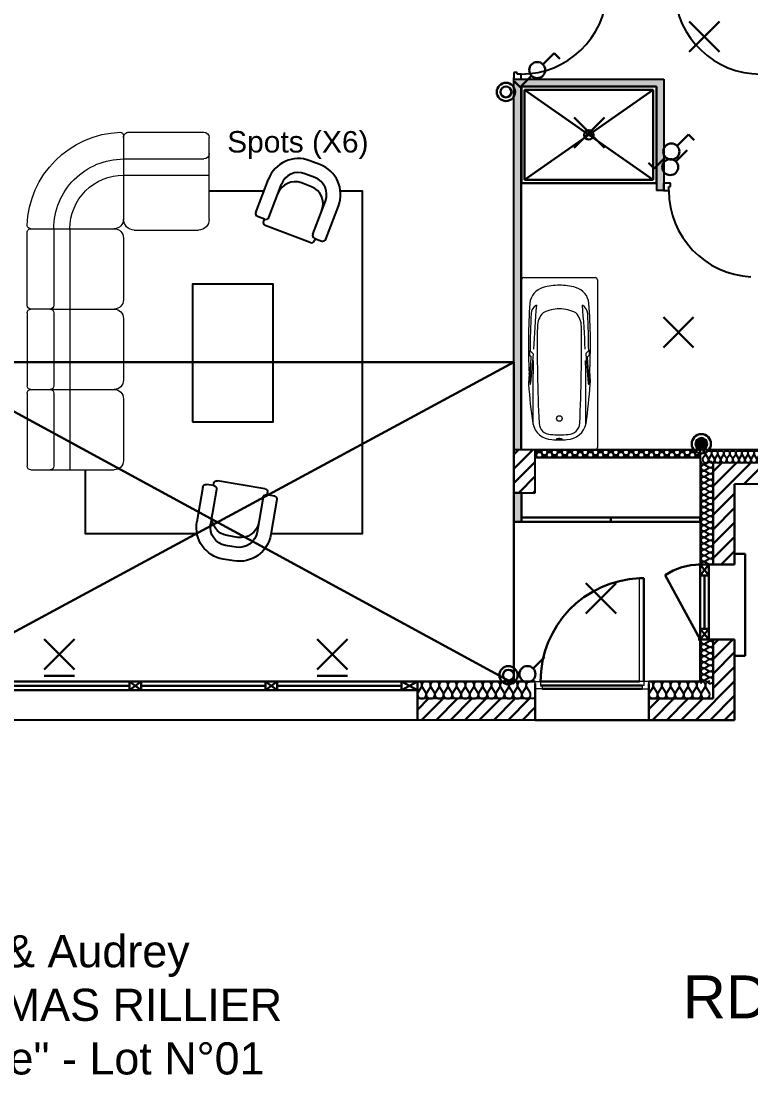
# Model space of a CAD drawing. Header units: millimetres. Extents: x -19 to 11976, y -331 to 3955.
# Drawn here: x 475 to 1156, y -331 to 652 of the extents above; entities that cross this region are included whole.
import ezdxf

# ---------------------------------------------------------------- set-up
doc = ezdxf.new("R2010")
doc.units = ezdxf.units.MM
for name, color, linetype in [('Cloisons', 8, 'Continuous'), ('ElecRouge', 1, 'Continuous'), ('Isolation', 9, 'Continuous'), ('MenuisInt', 9, 'Continuous'), ('Mobilier', 9, 'Continuous')]:
    doc.layers.add(name, color=color, linetype=linetype)
for name, color, linetype, lineweight in [('ElecBleu', 5, 'Continuous', 15), ('ElecCyan', 4, 'Continuous', 15), ('ElecRose', 6, 'Continuous', 15), ('MenuisExt', 9, 'Continuous', 18), ('Mobilier2', 9, 'Continuous', 5), ('P-SANITAIRE', 9, 'Continuous', 18), ('VideSurSejour', 9, 'Continuous', 5)]:
    doc.layers.add(name, color=color, linetype=linetype, lineweight=lineweight)
doc.styles.get("Standard").update_dxf_attribs({"font": 'Arial.ttf'})

# ---------------------------------------------------------------- blocks, each defined once
blk = doc.blocks.new('angolare1')
at = {"layer": 'Mobilier2'}
for p, q in [((1.2125, 0.8), (1.975, 0.8)), ((1.625, 0), (1.625, 0.8)), ((1.1125, 0.1), (1.1125, 0.7)), ((1.775, 0), (1.775, 0.75)), ((2.025, 0.05), (2.025, 0.75)), ((-0.4625, 0), (-1.0375, 0)), ((0.2875, 0), (-0.2875, 0)), ((1.0375, 0), (0.4625, 0)), ((1.99, 0), (1.2125, 0)), ((1.74, 0), (1.2125, 0)), ((-1.125, -0.685), (-1.125, -0.0875)), ((-0.375, -0.685), (-0.375, -0.0875)), ((0.375, -0.685), (0.375, -0.0875)), ((1.125, -0.865), (1.125, -0.0875)), ((-1.125, -0.865), (-1.125, -0.685)), ((-0.41, -0.65), (-1.09, -0.65)), ((-0.375, -0.865), (-0.375, -0.685)), ((0.34, -0.65), (-0.34, -0.65)), ((0.375, -0.685), (0.375, -0.865)), ((1.125, -0.65), (0.41, -0.65)), ((-0.41, -0.9), (-1.09, -0.9)), ((0.34, -0.9), (-0.34, -0.9)), ((0.41, -0.9), (1.09, -0.9))]:
    blk.add_line(p, q, dxfattribs=at)
blk.add_lwpolyline([(1.125, -0.5), (-1.125, -0.5)], dxfattribs=at)
for centre, radius, start, end in [((1.2125, 0.7), 0.1, 90, 180), ((1.825, 0.75), 0.05, 90, 180), ((1.975, 0.75), 0.05, 0, 90), ((1.2125, 0.1), 0.1, 180, 270), ((-1.0375, -0.0875), 0.0875, 90, 180), ((-0.4625, -0.0875), 0.0875, 0, 90), ((-0.2875, -0.0875), 0.0875, 90, 180), ((0.2875, -0.0875), 0.0875, 0, 90), ((0.4625, -0.0875), 0.0875, 90, 180), ((1.0375, -0.0875), 0.0875, 0, 90), ((1.125, 0), 0.5, 270, 0), ((1.2125, -0.0875), 0.0875, 90, 180), ((1.125, 0), 0.65, 270, 0), ((1.975, 0.05), 0.05, 270, 0), ((1.99, -0.035), 0.035, 0, 90), ((1.125, 0), 0.9, 271.86248, 358.13752), ((-1.09, -0.685), 0.035, 90, 180), ((-0.41, -0.685), 0.035, 0, 90), ((-0.34, -0.685), 0.035, 90, 180), ((0.34, -0.685), 0.035, 0, 90), ((0.41, -0.685), 0.035, 90, 180), ((-1.09, -0.865), 0.035, 180, 270), ((-0.41, -0.865), 0.035, 270, 0), ((-0.34, -0.865), 0.035, 180, 270), ((0.34, -0.865), 0.035, 270, 0), ((0.41, -0.865), 0.035, 180, 270), ((1.09, -0.865), 0.035, 270, 0), ((1.16, -0.865), 0.035, 180, 260.54521)]:
    blk.add_arc(centre, radius, start, end, dxfattribs=at)
blk = doc.blocks.new('ORR14C187')
for p, q in [((0.05, 0.712), (-0.05, 0.712)), ((0.05, 0.582), (-0.05, 0.582)), ((-0.35, 0.0812), (-0.35, 0.412)), ((-0.22, 0.0812), (-0.22, 0.412)), ((0.05, 0.49), (-0.05, 0.49)), ((0.22, 0.0812), (0.22, 0.412)), ((0.35, 0.0812), (0.35, 0.412)), ((-0.25, 0.0512), (-0.32, 0.0512)), ((-0.255, 0.0512), (-0.255, 0.03)), ((-0.255, 0.0512), (-0.255, 0.0512)), ((-0.255, 0.0512), (-0.255, 0.0512)), ((-0.255, 0.0512), (-0.255, 0.0512)), ((-0.255, 0.0512), (-0.255, 0.0511)), ((-0.255, 0.0512), (-0.255, 0.0512)), ((-0.255, 0.0512), (-0.255, 0.0511)), ((-0.255, 0.0512), (-0.255, 0.0511)), ((-0.255, 0.0512), (-0.255, 0.0511)), ((-0.255, 0.0512), (-0.255, 0.0511)), ((-0.255, 0.0512), (-0.255, 0.0511)), ((-0.255, 0.0512), (-0.255, 0.0511)), ((-0.255, 0.0512), (-0.255, 0.0512)), ((-0.255, 0.0512), (-0.255, 0.0512)), ((-0.255, 0.0512), (-0.255, 0.0512)), ((-0.255, 0.0512), (-0.255, 0.0512)), ((-0.255, 0.0512), (-0.255, 0.0511)), ((-0.255, 0.0511), (-0.255, 0.0511)), ((-0.255, 0.0511), (-0.255, 0.0511)), ((-0.255, 0.0511), (-0.255, 0.0511)), ((-0.255, 0.0511), (-0.255, 0.0511)), ((-0.255, 0.0511), (-0.255, 0.0511)), ((-0.255, 0.0511), (-0.255, 0.0511)), ((-0.255, 0.0511), (-0.255, 0.0511)), ((-0.255, 0.0511), (-0.255, 0.0511)), ((-0.255, 0.0511), (-0.255, 0.0511)), ((-0.255, 0.0511), (-0.255, 0.0511)), ((-0.255, 0.0511), (-0.255, 0.0511)), ((-0.255, 0.0511), (-0.255, 0.0511)), ((-0.255, 0.0511), (-0.255, 0.0511)), ((-0.255, 0.0511), (-0.255, 0.0511)), ((-0.255, 0.0511), (-0.255, 0.0511)), ((-0.255, 0.0511), (-0.255, 0.0511)), ((-0.255, 0.0511), (-0.255, 0.0511)), ((-0.255, 0.0511), (-0.255, 0.0511)), ((-0.255, 0.0511), (-0.255, 0.0511)), ((-0.255, 0.0511), (-0.255, 0.0511)), ((-0.255, 0.0511), (-0.255, 0.0511)), ((-0.255, 0.0511), (-0.255, 0.0511)), ((-0.255, 0.0511), (-0.255, 0.0511)), ((-0.255, 0.0511), (-0.255, 0.0511)), ((-0.255, 0.0511), (-0.255, 0.0511)), ((-0.255, 0.0511), (-0.255, 0.0511)), ((-0.255, 0.0511), (-0.255, 0.0511)), ((-0.255, 0.0511), (-0.255, 0.0511)), ((-0.255, 0.0511), (-0.255, 0.0511)), ((-0.255, 0.0511), (-0.255, 0.0511)), ((-0.255, 0.0511), (-0.255, 0.0511)), ((-0.255, 0.0511), (-0.255, 0.0511)), ((-0.255, 0.0511), (-0.255, 0.0511)), ((-0.255, 0.0511), (-0.255, 0.0511)), ((-0.255, 0.0511), (-0.255, 0.0511)), ((0.225, 0), (-0.225, 0)), ((0.25, 0.0512), (0.32, 0.0512)), ((0.255, 0.0512), (0.255, 0.03))]:
    blk.add_line(p, q)
for centre, radius, start, end in [((-0.05, 0.412), 0.3, 90, 180), ((0.05, 0.412), 0.3, 0, 90), ((-0.05, 0.412), 0.17, 90, 180), ((0.05, 0.412), 0.17, 0, 90), ((-0.05, 0.32), 0.17, 90, 180), ((0.05, 0.32), 0.17, 0, 90), ((-0.32, 0.0812), 0.03, 180, 270), ((-0.255, 0.0512), 0.0000001, 90, 180), ((-0.255, 0.0512), 0.0000001, 0, 90), ((-0.255, 0.0512), 0.0000001, 270, 0), ((-0.255, 0.0512), 0.0000001, 180, 270), ((-0.255, 0.0512), 0.0000001, 90, 152.53417), ((-0.255, 0.0512), 0.0000001, 90, 152.53417), ((-0.255, 0.0512), 0.0000001, 90, 152.53417), ((-0.255, 0.0512), 0.0000001, 332.53417, 90), ((-0.255, 0.0512), 0.0000003, 332.53417, 90), ((-0.255, 0.0511), 0.0000001, 90, 180), ((-0.255, 0.0511), 0.0000001, 180, 270), ((-0.255, 0.0511), 0.0000001, 270, 360), ((-0.255, 0.0511), 0.0000001, 360, 90), ((-0.255, 0.0511), 0.0000001, 90, 180), ((-0.255, 0.0511), 0.0000001, 0, 90), ((-0.255, 0.0511), 0.0000001, 270, 0), ((-0.255, 0.0511), 0.0000001, 90, 180), ((-0.255, 0.0511), 0.0000001, 180, 270), ((-0.255, 0.0511), 0.0000001, 270, 0), ((-0.255, 0.0511), 0.0000001, 0, 90), ((-0.255, 0.0511), 0.0000001, 90, 180), ((-0.255, 0.0511), 0.0000001, 180, 270), ((-0.255, 0.0511), 0.0000001, 180, 270), ((-0.255, 0.0511), 0.0000001, 152.53417, 270), ((-0.255, 0.0511), 0.0000001, 152.53417, 270), ((-0.255, 0.0511), 0.0000001, 90, 152.53417), ((-0.255, 0.0511), 0.0000001, 332.53417, 90), ((-0.255, 0.0511), 0.0000001, 270, 332.53417), ((-0.255, 0.0511), 0.0000001, 332.53417, 90), ((-0.255, 0.0511), 0.0000001, 270, 332.53417), ((-0.255, 0.0511), 0.0000001, 152.53417, 270), ((-0.255, 0.0511), 0.0000001, 90, 152.53417), ((-0.255, 0.0511), 0.0000001, 332.53417, 90), ((-0.255, 0.0511), 0.0000001, 270, 332.53417), ((-0.255, 0.0511), 0.0000003, 332.53417, 90), ((-0.255, 0.0511), 0.0000003, 270, 332.53417), ((-0.255, 0.0511), 0.0000003, 152.53417, 270), ((-0.255, 0.0511), 0.0000003, 90, 152.53417), ((-0.225, 0.03), 0.03, 180, 270), ((-0.25, 0.0812), 0.03, 270, 0), ((0.25, 0.0812), 0.03, 180, 270), ((0.225, 0.03), 0.03, 270, 0), ((0.32, 0.0812), 0.03, 270, 0)]:
    blk.add_arc(centre, radius, start, end)
blk = doc.blocks.new('*U87')
at = {"flags": 128}
for points in [[(0, 1, -0.505863), (0.239, 0.676), (0.009, 0.318, 1.322645), (0.491, 0.318), (0.261, 0.676, -0.505863), (0.5, 1)], [(0.5, 1, -0.505863), (0.739, 0.676), (0.509, 0.318, 1.322645), (0.991, 0.318), (0.761, 0.676, -0.505863), (1, 1)], [(1, 1, -0.505863), (1.239, 0.676), (1.009, 0.318, 1.322645), (1.491, 0.318), (1.261, 0.676, -0.505863), (1.5, 1)], [(1.5, 1, -0.505863), (1.739, 0.676), (1.509, 0.318, 1.322645), (1.991, 0.318), (1.761, 0.676, -0.505863), (2, 1)], [(2, 1, -0.505863), (2.239, 0.676), (2.009, 0.318, 1.322645), (2.491, 0.318), (2.261, 0.676, -0.505863), (2.5, 1)], [(2.5, 1, -0.505863), (2.739, 0.676), (2.509, 0.318, 1.322645), (2.991, 0.318), (2.761, 0.676, -0.505863), (3, 1)], [(3, 1, -0.505863), (3.239, 0.676), (3.009, 0.318, 1.322645), (3.491, 0.318), (3.261, 0.676, -0.505863), (3.5, 1)], [(3.5, 1, -0.505863), (3.739, 0.676), (3.509, 0.318, 1.322645), (3.991, 0.318), (3.761, 0.676, -0.505863), (4, 1)], [(4, 1, -0.505863), (4.239, 0.676), (4.009, 0.318, 1.322645), (4.491, 0.318), (4.261, 0.676, -0.505863), (4.5, 1)], [(4.5, 1, -0.505863), (4.739, 0.676), (4.509, 0.318, 1.322645), (4.991, 0.318), (4.761, 0.676, -0.505863), (5, 1)], [(5, 1, -0.505863), (5.239, 0.676), (5.009, 0.318, 1.322645), (5.491, 0.318), (5.261, 0.676, -0.505863), (5.5, 1)], [(5.5, 1, -0.505863), (5.739, 0.676), (5.509, 0.318, 1.322645), (5.991, 0.318), (5.761, 0.676, -0.505863), (6, 1)], [(6, 1, -0.505863), (6.239, 0.676), (6.009, 0.318, 1.322645), (6.491, 0.318), (6.261, 0.676, -0.505863), (6.5, 1)], [(6.5, 1, -0.505863), (6.739, 0.676), (6.509, 0.318, 1.322645), (6.991, 0.318), (6.761, 0.676, -0.505863), (7, 1)], [(7, 1, -0.505863), (7.239, 0.676), (7.009, 0.318, 1.322645), (7.491, 0.318), (7.261, 0.676, -0.505863), (7.5, 1)], [(7.5, 1, -0.505863), (7.739, 0.676), (7.509, 0.318, 1.322645), (7.991, 0.318), (7.761, 0.676, -0.505863), (8, 1)], [(8, 1, -0.505863), (8.239, 0.676), (8.009, 0.318, 1.322645), (8.491, 0.318), (8.261, 0.676, -0.505863), (8.5, 1)], [(8.5, 1, -0.505863), (8.739, 0.676), (8.509, 0.318, 1.322645), (8.991, 0.318), (8.761, 0.676, -0.505863), (9, 1)], [(9, 1, -0.505863), (9.239, 0.676), (9.009, 0.318, 1.322645), (9.491, 0.318), (9.261, 0.676, -0.505863), (9.5, 1)], [(9.5, 1, -0.505863), (9.739, 0.676), (9.509, 0.318, 1.322645), (9.991, 0.318), (9.761, 0.676, -0.505863), (10, 1)]]:
    blk.add_lwpolyline(points, format="xyb", dxfattribs=at)
blk = doc.blocks.new('*U88')
at = {"flags": 128}
for points in [[(0, 1, -0.505863), (0.239, 0.676), (0.009, 0.318, 1.322645), (0.491, 0.318), (0.261, 0.676, -0.505863), (0.5, 1)], [(0.5, 1, -0.505863), (0.739, 0.676), (0.509, 0.318, 1.322645), (0.991, 0.318), (0.761, 0.676, -0.505863), (1, 1)], [(1, 1, -0.505863), (1.239, 0.676), (1.009, 0.318, 1.322645), (1.491, 0.318), (1.261, 0.676, -0.505863), (1.5, 1)], [(1.5, 1, -0.505863), (1.739, 0.676), (1.509, 0.318, 1.322645), (1.991, 0.318), (1.761, 0.676, -0.505863), (2, 1)], [(2, 1, -0.505863), (2.239, 0.676), (2.009, 0.318, 1.322645), (2.491, 0.318), (2.261, 0.676, -0.505863), (2.5, 1)], [(2.5, 1, -0.505863), (2.739, 0.676), (2.509, 0.318, 1.322645), (2.991, 0.318), (2.761, 0.676, -0.505863), (3, 1)], [(3, 1, -0.505863), (3.239, 0.676), (3.009, 0.318, 1.322645), (3.491, 0.318), (3.261, 0.676, -0.505863), (3.5, 1)], [(3.5, 1, -0.505863), (3.739, 0.676), (3.509, 0.318, 1.322645), (3.991, 0.318), (3.761, 0.676, -0.505863), (4, 1)], [(4, 1, -0.505863), (4.239, 0.676), (4.009, 0.318, 1.322645), (4.491, 0.318), (4.261, 0.676, -0.505863), (4.5, 1)], [(4.5, 1, -0.505863), (4.739, 0.676), (4.509, 0.318, 1.322645), (4.991, 0.318), (4.761, 0.676, -0.505863), (5, 1)], [(5, 1, -0.505863), (5.239, 0.676), (5.009, 0.318, 1.322645), (5.491, 0.318), (5.261, 0.676, -0.505863), (5.5, 1)], [(5.5, 1, -0.505863), (5.739, 0.676), (5.509, 0.318, 1.322645), (5.991, 0.318), (5.761, 0.676, -0.505863), (6, 1)], [(6, 1, -0.505863), (6.239, 0.676), (6.009, 0.318, 1.322645), (6.491, 0.318), (6.261, 0.676, -0.505863), (6.5, 1)], [(6.5, 1, -0.505863), (6.739, 0.676), (6.509, 0.318, 1.322645), (6.991, 0.318), (6.761, 0.676, -0.505863), (7, 1)], [(7, 1, -0.505863), (7.239, 0.676), (7.009, 0.318, 1.322645), (7.491, 0.318), (7.261, 0.676, -0.505863), (7.5, 1)], [(7.5, 1, -0.505863), (7.739, 0.676), (7.509, 0.318, 1.322645), (7.991, 0.318), (7.761, 0.676, -0.505863), (8, 1)], [(8, 1, -0.505863), (8.239, 0.676), (8.009, 0.318, 1.322645), (8.491, 0.318), (8.261, 0.676, -0.505863), (8.5, 1)]]:
    blk.add_lwpolyline(points, format="xyb", dxfattribs=at)
blk = doc.blocks.new('*U89')
at = {"flags": 128}
for points in [[(0, 1, -0.505863), (0.239, 0.676), (0.009, 0.318, 1.322645), (0.491, 0.318), (0.261, 0.676, -0.505863), (0.5, 1)], [(0.5, 1, -0.505863), (0.739, 0.676), (0.509, 0.318, 1.322645), (0.991, 0.318), (0.761, 0.676, -0.505863), (1, 1)], [(1, 1, -0.505863), (1.239, 0.676), (1.009, 0.318, 1.322645), (1.491, 0.318), (1.261, 0.676, -0.505863), (1.5, 1)], [(1.5, 1, -0.505863), (1.739, 0.676), (1.509, 0.318, 1.322645), (1.991, 0.318), (1.761, 0.676, -0.505863), (2, 1)], [(2, 1, -0.505863), (2.239, 0.676), (2.009, 0.318, 1.322645), (2.491, 0.318), (2.261, 0.676, -0.505863), (2.5, 1)], [(2.5, 1, -0.505863), (2.739, 0.676), (2.509, 0.318, 1.322645), (2.991, 0.318), (2.761, 0.676, -0.505863), (3, 1)], [(3, 1, -0.505863), (3.239, 0.676), (3.009, 0.318, 1.322645), (3.491, 0.318), (3.261, 0.676, -0.505863), (3.5, 1)]]:
    blk.add_lwpolyline(points, format="xyb", dxfattribs=at)
blk = doc.blocks.new('*U94')
at = {"flags": 128}
for points in [[(0, 1, -0.505863), (0.239, 0.676), (0.009, 0.318, 1.322645), (0.491, 0.318), (0.261, 0.676, -0.505863), (0.5, 1)], [(0.5, 1, -0.505863), (0.739, 0.676), (0.509, 0.318, 1.322645), (0.991, 0.318), (0.761, 0.676, -0.505863), (1, 1)], [(1, 1, -0.505863), (1.239, 0.676), (1.009, 0.318, 1.322645), (1.491, 0.318), (1.261, 0.676, -0.505863), (1.5, 1)], [(1.5, 1, -0.505863), (1.739, 0.676), (1.509, 0.318, 1.322645), (1.991, 0.318), (1.761, 0.676, -0.505863), (2, 1)], [(2, 1, -0.505863), (2.239, 0.676), (2.009, 0.318, 1.322645), (2.491, 0.318), (2.261, 0.676, -0.505863), (2.5, 1)], [(2.5, 1, -0.505863), (2.739, 0.676), (2.509, 0.318, 1.322645), (2.991, 0.318), (2.761, 0.676, -0.505863), (3, 1)], [(3, 1, -0.505863), (3.239, 0.676), (3.009, 0.318, 1.322645), (3.491, 0.318), (3.261, 0.676, -0.505863), (3.5, 1)], [(3.5, 1, -0.505863), (3.739, 0.676), (3.509, 0.318, 1.322645), (3.991, 0.318), (3.761, 0.676, -0.505863), (4, 1)], [(4, 1, -0.505863), (4.239, 0.676), (4.009, 0.318, 1.322645), (4.491, 0.318), (4.261, 0.676, -0.505863), (4.5, 1)], [(4.5, 1, -0.505863), (4.739, 0.676), (4.509, 0.318, 1.322645), (4.991, 0.318), (4.761, 0.676, -0.505863), (5, 1)], [(5, 1, -0.505863), (5.239, 0.676), (5.009, 0.318, 1.322645), (5.491, 0.318), (5.261, 0.676, -0.505863), (5.5, 1)], [(5.5, 1, -0.505863), (5.739, 0.676), (5.509, 0.318, 1.322645), (5.991, 0.318), (5.761, 0.676, -0.505863), (6, 1)], [(6, 1, -0.505863), (6.239, 0.676), (6.009, 0.318, 1.322645), (6.491, 0.318), (6.261, 0.676, -0.505863), (6.5, 1)]]:
    blk.add_lwpolyline(points, format="xyb", dxfattribs=at)

msp = doc.modelspace()

# ---------------------------------------------------------------- hatches: boundary and pattern name
at = {"lineweight": 30, "transparency": 33554687}
h = msp.add_hatch(dxfattribs=at)
h.set_pattern_fill('ANSI31', color=256, scale=3)
h.paths.add_polyline_path([(291.13, 820.31), (1.13, 820.31), (1.13, 726.31), (21.13, 726.31), (21.13, 800.31), (1231.13, 800.14), (1231.13, 820.31), (1181.13, 820.31), (1091.13, 820.31), (545.13, 820.31), (545.13, 800.1), (452.13, 800.31), (452.13, 820.31)])
h.paths.add_polyline_path([(1.13, 444.31), (21.13, 444.31), (21.13, 596.31), (1.13, 596.31)])
h.paths.add_polyline_path([(21.13, 240.31), (21.13, 314.31), (1.13, 314.31), (1.13, 300.31), (1.13, 220.31), (86.13, 220.31), (86.13, 240.31)])
h.paths.add_polyline_path([(351.13, 220.31), (351.13, 0.31), (445.13, 0.31), (445.13, 20.31), (371.13, 20.31), (371.13, 220.31), (371.13, 240.31), (266.13, 240.31), (266.13, 220.31)])
h.paths.add_polyline_path([(845.13, 20.31), (845.13, 0.31), (955.13, 0.31), (955.13, 20.31)])
h.paths.add_polyline_path([(1061.13, 20.31), (1061.13, 0.31), (1141.13, 0.31), (1141.13, 75.31), (1121.13, 75.31), (1121.13, 20.31)])
h.paths.add_polyline_path([(1121.13, 145.31), (1141.13, 145.31), (1141.13, 220.31), (1226.13, 220.31), (1226.13, 240.31), (1121.13, 240.31)])
h.paths.add_polyline_path([(1491.13, 220.31), (1491.13, 820.31), (1301.13, 820.31), (1301.13, 800.31), (1471.13, 800.31), (1471.13, 240.31), (1406.13, 240.31), (1406.13, 220.31)])
h = msp.add_hatch(dxfattribs=at)
h.set_pattern_fill('ANSI31', color=256, scale=3)
h.paths.add_polyline_path([(955.13, 252.31), (935.13, 252.31), (935.13, 212.31), (955.13, 212.31)])
at = {"layer": 'Cloisons', "lineweight": 30, "transparency": 33554687}
h = msp.add_hatch(dxfattribs=at)
h.set_pattern_fill('HONEY', color=256)
h.paths.add_polyline_path([(941.93, 591.31), (1068.13, 591.31), (1068.13, 494.31), (1074.92, 494.31), (1074.92, 501.31), (1075.13, 598.31), (941.92, 598.31), (941.92, 598.1), (935.13, 598.1), (935.13, 252.31), (941.93, 252.31)])
h = msp.add_hatch(dxfattribs=at)
h.set_pattern_fill('HONEY', color=256)
h.paths.add_polyline_path([(935.13, 212.31), (935.13, 185.31), (942.13, 185.31), (942.13, 189.31), (942.13, 212.31)])
h.paths.add_polyline_path([(1009.4, 277.64), (1102.62, 277.64), (1102.62, 318.85), (1009.4, 318.85)], flags=9)
h.paths.add_polyline_path([(979.38, 393.48), (979.38, 450.14), (938.17, 450.14), (938.17, 393.48)], flags=9)
h.paths.add_polyline_path([(1065.4, 493.76), (1065.4, 534.86), (1024.19, 534.86), (1024.19, 493.76)], flags=9)
h.paths.add_polyline_path([(1153.6, 345.52), (1153.6, 402.18), (1112.39, 402.18), (1112.39, 345.52)], flags=9)
h.paths.add_polyline_path([(1028.32, 449.57), (1053.87, 449.57), (1053.87, 490.78), (1028.32, 490.78)], flags=9)
h = msp.add_hatch(dxfattribs=at)
h.set_pattern_fill('HONEY', color=256)
h.paths.add_polyline_path([(1109.13, 252.31), (955.13, 252.31), (955.13, 245.31), (1109.13, 245.31)])
at = {"layer": 'ElecRose', "lineweight": 30, "transparency": 33554687}
h = msp.add_hatch(color=256, dxfattribs=at)
h.dxf.hatch_style = 1
h.paths.add_polyline_path([(1115.5, 258.06, 1), (1104.7, 258.06, 1)])

# ---------------------------------------------------------------- linework, layer by layer
for p, q in [((935.13, 210.31), (935.13, 250.31)), ((1226.13, 240.31), (1121.13, 240.31)), ((1121.13, 240.31), (1121.13, 145.31)), ((1491.13, 220.31), (1141.13, 220.31)), ((955.13, 20.31), (845.13, 20.31)), ((1141.13, 0.31), (351.13, 0.31))]:
    msp.add_line(p, q)
at = {"lineweight": 30}
for p, q in [((1141.13, 145.31), (1141.13, 220.31)), ((1141.13, 155.31), (1151.13, 155.31)), ((1141.13, 145.31), (1141.13, 150.31)), ((1151.13, 155.31), (1151.13, 60.31)), ((1107.13, 145.31), (1141.13, 145.31)), ((1141.13, 75.31), (1107.13, 75.31)), ((1121.13, 20.31), (1121.13, 75.31)), ((1141.13, 0.31), (1141.13, 75.31)), ((1151.13, 60.31), (1141.13, 60.31)), ((845.13, 34.31), (845.13, 0.31)), ((955.13, 0.31), (955.13, 34.31)), ((1061.13, 0.31), (1061.13, 34.31)), ((1121.13, 20.31), (1061.13, 20.31)), ((1061.13, 0.31), (955.13, 0.31)), ((1141.13, 0.31), (1061.13, 0.31))]:
    msp.add_line(p, q, dxfattribs=at)
at = {"layer": 'Cloisons'}
for p, q in [((935.13, 250.31), (935.13, 599.31)), ((941.93, 591.31), (1068.13, 591.31)), ((942.13, 598.31), (1075.13, 598.31)), ((1068.13, 591.31), (1068.13, 494.31)), ((1075.13, 598.31), (1075.13, 494.31)), ((1075.13, 494.31), (1068.13, 494.31)), ((955.13, 252.31), (935.13, 252.31)), ((1165.25, 252.31), (942.25, 252.31)), ((955.13, 212.31), (955.13, 252.31)), ((1109.13, 245.31), (1109.13, 252.31)), ((955.13, 245.31), (1109.13, 245.31)), ((935.13, 212.31), (955.13, 212.31))]:
    msp.add_line(p, q, dxfattribs=at)
at = {"layer": 'Cloisons', "lineweight": 30}
for p, q in [((941.93, 591.31), (941.93, 252.31)), ((955.13, 245.31), (955.13, 252.31)), ((955.13, 252.31), (955.13, 245.31)), ((1109.13, 245.31), (1109.13, 252.31)), ((935.13, 212.31), (942.13, 212.31)), ((935.13, 187.31), (935.13, 210.31)), ((942.13, 212.31), (942.13, 187.31)), ((942.13, 185.31), (935.13, 185.31))]:
    msp.add_line(p, q, dxfattribs=at)
msp.add_lwpolyline([(955.13, 252.31), (1109.13, 252.31), (1109.13, 245.31), (955.13, 245.31)], close=True, dxfattribs=at)
at = {"layer": 'ElecBleu', "lineweight": 30}
for p, q in [((1002.2, 99.8), (1030.49, 128.08)), ((1030.49, 99.8), (1002.2, 128.08)), ((953.06, 48.52), (963.66, 59.13))]:
    msp.add_line(p, q, dxfattribs=at)
msp.add_circle((947.75, 43.22), 7.5, dxfattribs=at)
at = {"layer": 'ElecCyan', "lineweight": 30}
for p, q in [((1098.75, 623.77), (1127.04, 652.05)), ((1127.04, 623.77), (1098.75, 652.05)), ((962.22, 611.99), (972.82, 622.6)), ((978.13, 617.3), (972.82, 622.6)), ((941, 590.78), (951.61, 601.39)), ((941, 590.78), (935.7, 596.08)), ((1087.39, 535.99), (1098, 546.59)), ((1103.3, 541.29), (1098, 546.59)), ((1066.18, 514.77), (1076.78, 525.38)), ((1066.18, 514.77), (1060.87, 520.08))]:
    msp.add_line(p, q, dxfattribs=at)
for centre in [(956.91, 606.69), (1082.09, 530.68)]:
    msp.add_circle(centre, 7.5, dxfattribs=at)
at = {"layer": 'ElecRose', "lineweight": 30}
for p, q in [((991.49, 534.01), (1019.78, 562.3)), ((1019.78, 534.01), (991.49, 562.3)), ((1086.37, 521.45), (1096.98, 532.05)), ((1074.63, 348.01), (1102.92, 376.29)), ((1102.92, 348.01), (1074.63, 376.29))]:
    msp.add_line(p, q, dxfattribs=at)
for centre, radius in [((1081.07, 516.14), 7.5), ((1110.1, 258.06), 9), ((1110.1, 258.06), 5.4)]:
    msp.add_circle(centre, radius, dxfattribs=at)
at = {"layer": 'ElecRouge', "lineweight": 30}
for p, q in [((496.68, 47.43), (524.96, 75.72)), ((524.96, 47.43), (496.68, 75.72)), ((751.45, 47.43), (779.73, 75.72)), ((779.73, 47.43), (751.45, 75.72)), ((496.68, 41.43), (524.96, 41.43)), ((751.45, 41.43), (779.73, 41.43))]:
    msp.add_line(p, q, dxfattribs=at)
for centre, radius in [((927.67, 586.31), 8.5), ((927.67, 586.31), 5.1), ((930.03, 42.18), 8.5), ((930.03, 42.18), 5.1)]:
    msp.add_circle(centre, radius, dxfattribs=at)
at = {"layer": 'Isolation'}
for p, q in [((1226.13, 252.31), (1107.13, 252.31)), ((1109.13, 252.31), (1109.13, 145.31))]:
    msp.add_line(p, q, dxfattribs=at)
at = {"layer": 'Isolation', "lineweight": 30}
for p, q in [((1109.14, 36.31), (1109.13, 75.31)), ((845.13, 36.31), (955.13, 36.31)), ((1061.14, 36.31), (1109.14, 36.31))]:
    msp.add_line(p, q, dxfattribs=at)
at = {"layer": 'MenuisExt', "lineweight": 30}
for p, q in [((1109.13, 145.31), (1109.13, 135.31)), ((1117.13, 145.31), (1109.13, 145.31)), ((1109.13, 145.31), (1117.13, 135.31)), ((1109.13, 135.31), (1117.13, 145.31)), ((1117.13, 135.31), (1117.13, 145.31)), ((1056.28, 132.61), (1052.4, 132.61)), ((1056.28, 36.31), (1056.28, 132.61)), ((1109.13, 75.31), (1076.32, 135.33)), ((1109.13, 135.31), (1117.13, 135.31)), ((1109.13, 85.31), (1109.13, 135.31)), ((1113.13, 135.31), (1113.13, 85.31)), ((1117.13, 85.31), (1117.13, 135.31)), ((1109.13, 75.31), (1109.13, 85.31)), ((1109.13, 85.31), (1117.13, 85.31)), ((1109.13, 85.31), (1117.13, 75.31)), ((1109.13, 75.31), (1117.13, 85.31)), ((1117.13, 85.31), (1117.13, 75.31)), ((1117.13, 75.31), (1109.13, 75.31)), ((460.13, 36.31), (576.13, 36.31)), ((460.13, 32.31), (576.13, 32.31)), ((576.13, 36.31), (576.13, 28.31)), ((576.13, 36.31), (587.13, 36.31)), ((576.13, 28.31), (587.13, 36.31)), ((576.13, 36.31), (587.13, 28.31)), ((587.13, 36.31), (587.13, 28.31)), ((587.13, 36.31), (703.13, 36.31)), ((587.13, 32.31), (703.13, 32.31)), ((703.13, 36.31), (703.13, 28.31)), ((703.13, 36.31), (714.13, 36.31)), ((703.13, 28.31), (714.13, 36.31)), ((703.13, 36.31), (714.13, 28.31)), ((714.13, 36.31), (714.13, 28.31)), ((714.13, 36.31), (830.13, 36.31)), ((714.13, 32.19), (830.13, 32.19)), ((830.13, 36.31), (830.13, 28.31)), ((830.13, 36.31), (845.13, 36.31)), ((830.13, 28.31), (845.13, 36.31)), ((830.13, 36.31), (845.13, 28.31)), ((845.13, 36.31), (845.13, 28.31)), ((1052.4, 36.31), (959.98, 36.31)), ((1054.83, 32.43), (959.98, 32.43)), ((1054.83, 29.52), (961.44, 29.52)), ((576.13, 28.31), (460.13, 28.31)), ((587.13, 28.31), (576.13, 28.31)), ((703.13, 28.31), (587.13, 28.31)), ((714.13, 28.31), (703.13, 28.31)), ((830.13, 28.31), (714.13, 28.31)), ((845.13, 28.31), (830.13, 28.31))]:
    msp.add_line(p, q, dxfattribs=at)
at = {"layer": 'MenuisExt'}
for p, q in [((1052.4, 36.31), (1052.4, 132.61)), ((1056.28, 116.82), (1056.28, 36.31)), ((955.13, 29.52), (955.13, 36.31)), ((955.13, 36.31), (959.98, 36.31)), ((961.44, 29.52), (955.13, 29.52)), ((959.98, 36.31), (959.98, 32.43)), ((959.98, 32.43), (961.44, 32.43)), ((961.44, 32.43), (961.44, 29.52)), ((1056.28, 36.31), (1052.4, 36.31)), ((1056.28, 32.43), (1054.83, 32.43)), ((1054.83, 32.43), (1054.83, 29.52)), ((1054.83, 29.52), (1061.13, 29.52)), ((1061.13, 36.31), (1056.28, 36.31)), ((1056.28, 36.31), (1056.28, 32.43)), ((1061.13, 29.52), (1061.13, 36.31))]:
    msp.add_line(p, q, dxfattribs=at)
at = {"layer": 'MenuisExt', "lineweight": 30}
for centre, radius, start, end in [((1108.6, 88.09), 57.22, 89.46713, 124.34562), ((1056.37, 36.31), 96.38, 92.35562, 180)]:
    msp.add_arc(centre, radius, start, end, dxfattribs=at)
at = {"layer": 'MenuisInt'}
for p, q in [((938.04, 604.4), (935.13, 604.4)), ((935.13, 604.4), (935.13, 598.1)), ((938.04, 602.95), (938.04, 604.4)), ((941.92, 602.95), (938.04, 602.95)), ((941.92, 598.1), (941.92, 602.95)), ((935.13, 598.1), (941.92, 598.1)), ((1074.92, 501.1), (1074.92, 494.31)), ((1081.23, 501.1), (1074.92, 501.1)), ((1074.92, 494.31), (1079.77, 494.31)), ((1079.77, 494.31), (1079.77, 498.19)), ((1079.77, 498.19), (1081.23, 498.19)), ((1081.23, 498.19), (1081.23, 501.1))]:
    msp.add_line(p, q, dxfattribs=at)
at = {"layer": 'MenuisInt', "lineweight": 30}
msp.add_line((1025.63, 185.31), (1025.63, 189.31), dxfattribs=at)
msp.add_lwpolyline([(942.13, 185.31), (1109.13, 185.31), (1109.13, 189.31), (942.13, 189.31), (942.13, 185.31)], dxfattribs=at)
at = {"layer": 'MenuisInt'}
for centre, start, end in [((941.92, 683.46), 270, 357.23769), ((1165.34, 683.46), 182.76231, 270), ((1160.28, 494.31), 180, 267.23769)]:
    msp.add_arc(centre, 80.51, start, end, dxfattribs=at)
at = {"layer": 'Mobilier'}
for points in [[(650.69, 494.07), (701.86, 494.07)], [(773.11, 494.07), (793.59, 494.07), (793.59, 173.88), (708.26, 173.88)], [(639.38, 173.88), (535.33, 173.88), (535.33, 233.72)]]:
    msp.add_lwpolyline(points, dxfattribs=at)
msp.add_lwpolyline([(635.03, 278.54), (710.25, 278.54), (710.25, 406.97), (635.03, 406.97)], close=True, dxfattribs=at)
at = {"layer": 'P-SANITAIRE', "lineweight": 30}
for p, q in [((942.13, 591.31), (1068.13, 591.31)), ((942.13, 501.31), (942.13, 591.31)), ((1068.13, 591.31), (1068.13, 501.31)), ((945.13, 588.31), (945.13, 504.31)), ((1065.13, 588.31), (945.13, 588.31)), ((945.13, 504.31), (1065.13, 588.31)), ((945.13, 588.31), (1065.13, 504.31)), ((1065.13, 588.31), (1065.13, 504.31)), ((945.13, 504.31), (1065.13, 504.31)), ((1068.13, 501.31), (942.13, 501.31))]:
    msp.add_line(p, q, dxfattribs=at)
at = {"layer": 'P-SANITAIRE'}
for p, q in [((944.31, 413.07), (1010.88, 413.07)), ((944.31, 413.07), (1010.88, 413.07)), ((942.13, 254.48), (942.13, 410.9)), ((1013.06, 410.9), (1013.06, 254.48)), ((949.67, 345.5), (949.67, 340.77)), ((949.67, 345.5), (952.89, 342.28)), ((1005.53, 345.5), (1002.31, 342.28)), ((1005.53, 345.5), (1005.53, 340.77)), ((949.67, 340.77), (951.12, 339.32)), ((950.24, 320.59), (951.28, 338.89)), ((953.05, 341.83), (950.67, 314.58)), ((1002.14, 341.83), (1004.53, 314.58)), ((1004.95, 320.59), (1003.91, 338.89)), ((1005.53, 340.77), (1004.08, 339.32)), ((949.33, 322.85), (948.8, 314.95)), ((949.67, 319.96), (950.19, 320.47)), ((949.67, 319.96), (950.25, 313.35)), ((953.01, 275.94), (953.01, 323.23)), ((1002.18, 275.94), (1002.18, 323.23)), ((1005.53, 319.96), (1004.95, 313.35)), ((1005.53, 319.96), (1005.01, 320.47)), ((1005.87, 322.85), (1006.39, 314.95)), ((950.25, 313.35), (950.38, 313.4)), ((1004.95, 313.35), (1004.81, 313.4)), ((1010.88, 252.31), (944.31, 252.31))]:
    msp.add_line(p, q, dxfattribs=at)
msp.add_lwpolyline([(980.03, 262.54, 0.338364), (979.98, 262.61, 0.038384), (979.27, 262.74, 0.0164), (978.51, 262.81, 0.011665), (977.43, 262.83, 0.011665), (976.35, 262.81, 0.0164), (975.59, 262.74, 0.038384), (974.88, 262.61, 0.338364), (974.83, 262.54, 0.338364), (974.88, 262.47, 0.038384), (975.59, 262.33, 0.0164), (976.35, 262.27, 0.011665), (977.43, 262.24, 0.011665), (978.51, 262.27, 0.0164), (979.27, 262.33, 0.038384), (979.98, 262.47, 0.338364)], format="xyb", close=True, dxfattribs=at)
at = {"layer": 'P-SANITAIRE', "lineweight": 30}
msp.add_circle((1005.13, 546.31), 4.38, dxfattribs=at)
at = {"layer": 'P-SANITAIRE'}
msp.add_circle((977.6, 281.62), 2.6, dxfattribs=at)
for centre, radius, start, end in [((944.31, 410.9), 2.18, 90, 180), ((1010.88, 410.9), 2.18, 0, 90), ((966.97, 387.51), 17.02, 105.52097, 175.05819), ((977.6, 349.24), 56.74, 90, 105.52097), ((977.6, 349.24), 56.74, 74.47903, 90), ((988.23, 387.51), 17.02, 4.94181, 74.47903), ((1463.03, 351.09), 514.42, 175.77626, 183.02499), ((960.58, 378.98), 9.46, 118.05373, 177.08278), ((1748.22, 316.93), 795.21, 174.92106, 177.89248), ((977.6, 349.24), 34.61, 90, 116.12091), ((977.6, 349.24), 34.61, 63.87909, 90), ((994.61, 378.98), 9.46, 2.91722, 61.94627), ((206.98, 316.93), 795.21, 2.10752, 5.07894), ((492.16, 351.09), 514.42, 356.97501, 4.22374), ((1781.35, 341.27), 831.09, 177.36603, 179.74943), ((975.66, 367.33), 18.59, 135.67804, 180.07415), ((979.53, 367.33), 18.59, 359.92585, 44.32196), ((173.85, 341.27), 831.09, 0.25057, 2.63397), ((1974.77, 347.64), 1017.89, 178.89336, 181.37408), ((-19.58, 347.64), 1017.89, 358.62592, 1.10664), ((950.72, 338.92), 0.567, 356.74948, 45), ((952.48, 341.88), 0.567, 355, 45), ((1426.07, 323.6), 473.06, 178.53625, 180.04423), ((529.12, 323.6), 473.06, 359.95577, 1.46375), ((1002.71, 341.88), 0.567, 135, 185), ((1004.48, 338.92), 0.567, 135, 183.25052), ((958.24, 314.32), 9.46, 176.21679, 185.54128), ((940.83, 323.42), 8.51, 356.21679, 3.5391), ((950.05, 320.6), 0.189, 314.2011, 355), ((941.26, 315.54), 9.46, 347.71959, 355.87485), ((2183.02, 337.33), 1225.93, 180.65877, 182.80599), ((-227.83, 337.33), 1225.93, 357.19401, 359.34123), ((1013.94, 315.54), 9.46, 184.12515, 192.28041), ((1005.14, 320.6), 0.189, 185, 225.7989), ((1014.36, 323.42), 8.51, 176.4609, 183.78321), ((996.95, 314.32), 9.46, 354.45872, 3.78321), ((1461.17, 350.18), 513.66, 184.10448, 188.16981), ((950.31, 313.57), 0.189, 290.74709, 347.71959), ((494.02, 350.18), 513.66, 351.83019, 355.89552), ((1004.88, 313.57), 0.189, 192.28041, 249.25291), ((971.29, 280.79), 18.91, 191.01615, 267.87612), ((969.89, 278.01), 11.35, 183.53296, 267.44615), ((983.91, 280.79), 18.91, 272.12388, 348.98385), ((985.31, 278.01), 11.35, 272.55385, 356.46704), ((977.6, 450.9), 184.41, 267.44615, 270), ((977.6, 450.9), 184.41, 270, 272.55385), ((977.6, 450.9), 189.13, 267.87612, 270), ((977.6, 450.9), 189.13, 270, 272.12388), ((944.31, 254.48), 2.18, 180, 270), ((1010.88, 254.48), 2.18, 270, 0)]:
    msp.add_arc(centre, radius, start, end, dxfattribs=at)
at = {"layer": 'VideSurSejour', "lineweight": 30}
for p, q in [((383.13, 334.31), (935.13, 334.31)), ((383.13, 334.31), (935.13, 34.31)), ((935.13, 334.31), (383.13, 36.31)), ((935.13, 334.31), (935.13, 34.31))]:
    msp.add_line(p, q, dxfattribs=at)

# ---------------------------------------------------------------- block references
at = {"layer": 'Isolation', "lineweight": 30}
for name, p, xscale, yscale, zscale in [('*U87', (1111.24, 240.31), 11.30975603551797, 11.30975603551797, 11.30975603551797), ('*U94', (845.13, 20.31), 16.24847861073939, 16.24847861073939, 16.24847861073939), ('*U89', (1061.13, 20.31), 16.24847861073939, 16.24847861073939, 16.24847861073939)]:
    msp.add_blockref(name, p, dxfattribs=dict(at, xscale=xscale, yscale=yscale, zscale=zscale))
at = {"layer": 'Isolation', "lineweight": 30, "xscale": 11.30975603551797, "yscale": 11.30975603551797, "zscale": 11.30975603551797, "rotation": 90}
for name, p in [('*U88', (1121.13, 145.31)), ('*U89', (1121.13, 34.44))]:
    msp.add_blockref(name, p, dxfattribs=at)
at = {"layer": 'Mobilier', "yscale": 100, "zscale": 100}
for name, p, xscale, rotation in [('angolare1', (570.69, 346.22), -100, 270), ('ORR14C187', (723.98, 453.82), 100, 339.1518188409816), ('ORR14C187', (680.58, 219.84), -99.99999999999994, 170.3348283959895)]:
    msp.add_blockref(name, p, dxfattribs=dict(at, xscale=xscale, rotation=rotation))

# ---------------------------------------------------------------- texts
at = {"lineweight": 30, "attachment_point": 1}
for s, width, heights, insert, char_height in [('Maison PARSONS David & Audrey\\PRue de Pellera 01700 LE MAS RILLIER\\PLotissement "O Clos Laurie" - Lot N°01', 1153.8832, [208.03], (-21.95, -200.31), 30), ('\\pi139.69;RDC', 393.4232, [105.61], (953.02, -237.94), 40)]:
    msp.add_mtext_dynamic_manual_height_columns(s, width=width, gutter_width=12.5, heights=heights, dxfattribs=dict(at, insert=insert, char_height=char_height))
at = {"layer": 'ElecRouge', "lineweight": 30, "insert": (667.45, 549.77), "char_height": 20, "attachment_point": 1}
msp.add_mtext_dynamic_manual_height_columns('Spots (X6)', width=141.9827, gutter_width=12.5, heights=[0], dxfattribs=at)

doc.saveas('drawing.dxf')
